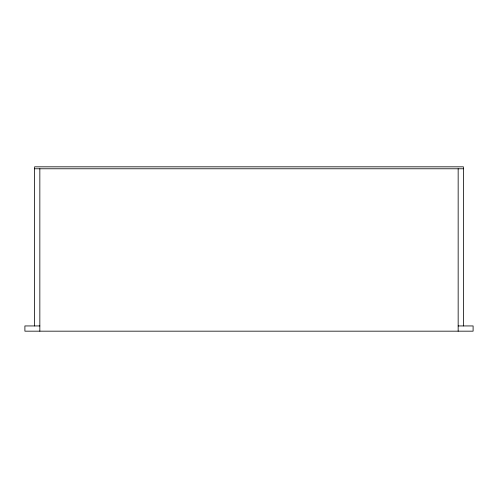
<?xml version="1.0" encoding="UTF-8"?>
<svg xmlns="http://www.w3.org/2000/svg" width="498" height="498" viewBox="0 0 498 498"><rect width="100%" height="100%" fill="white"/><g stroke="black" fill="none" stroke-linecap="round" stroke-linejoin="round"><path stroke-width="0.75" d="M34.611 168.772L463.389 168.772M39.84 325.941L24.9 325.941L24.9 331.17L473.1 331.17L473.1 325.941L458.16 325.941M463.389 325.941L463.389 166.83L34.611 166.83L34.611 325.941M458.16 168.772L458.16 331.17M39.84 168.772L39.84 331.17"/></g></svg>
